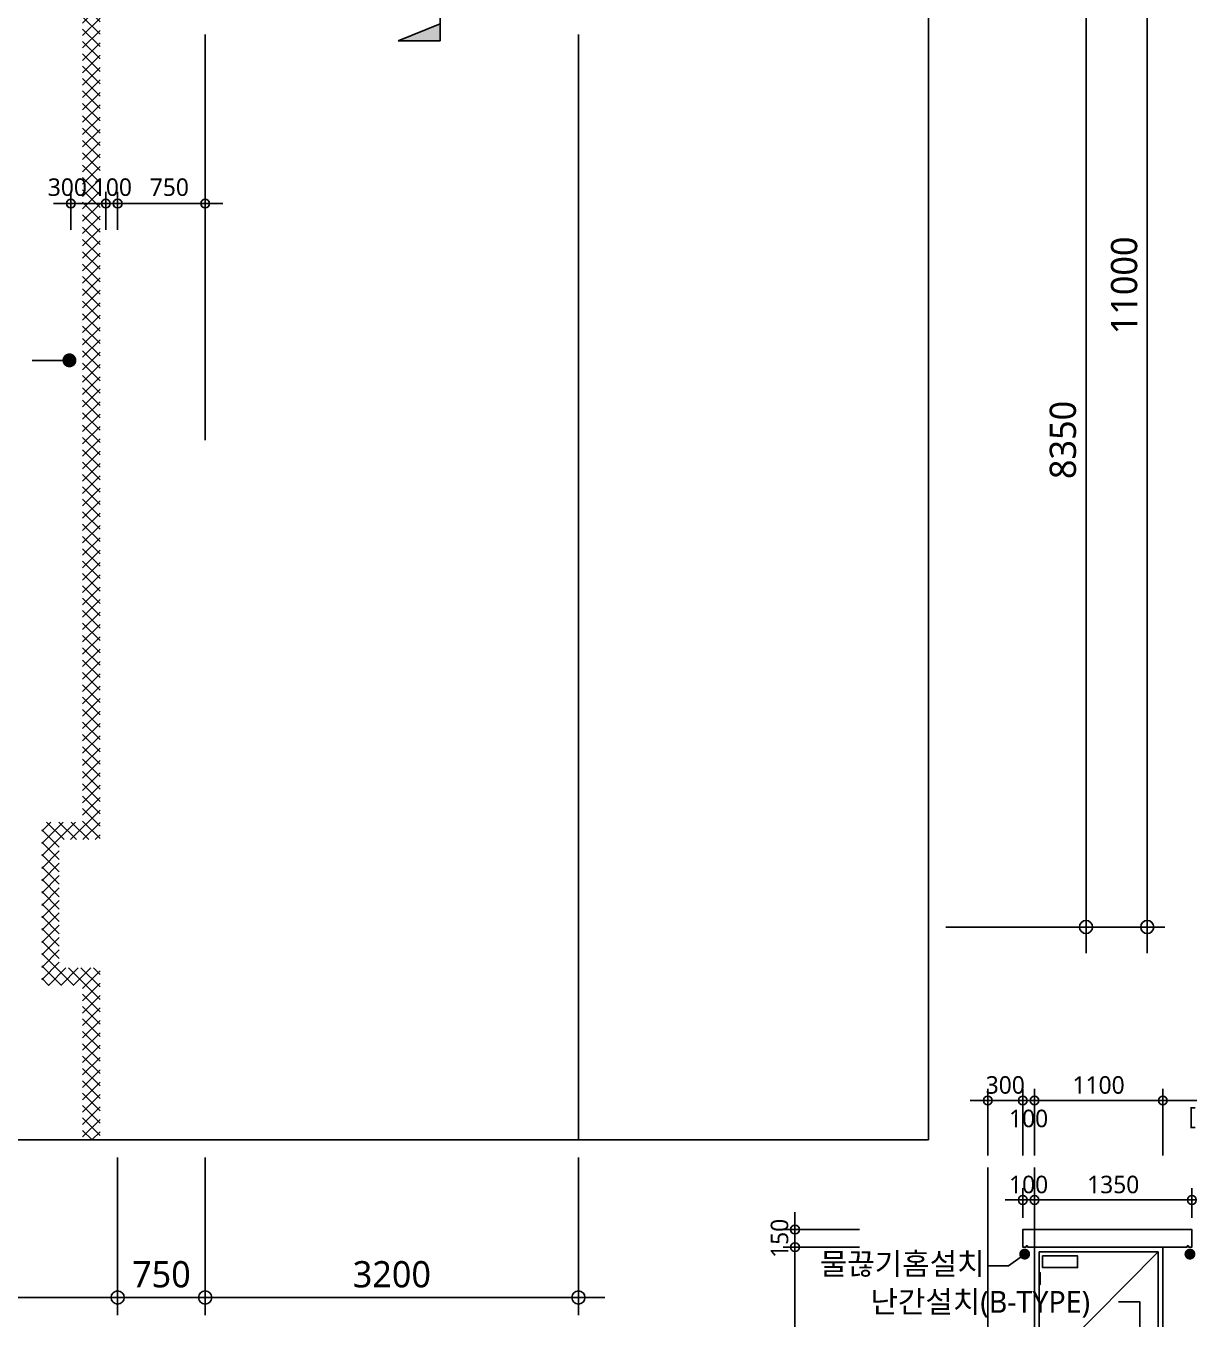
# Model space of a CAD drawing. Header units: millimetres. Extents: x -65167 to 413267, y -17142 to 66587.
# Drawn here: x 17676 to 27646, y 4827 to 15912 of the extents above; entities that cross this region are included whole.
import ezdxf
from ezdxf.enums import TextEntityAlignment as Align

# ---------------------------------------------------------------- set-up
doc = ezdxf.new("R2010")
doc.units = ezdxf.units.MM
doc.header["$LTSCALE"] = 75
doc.header["$MEASUREMENT"] = 0
doc.header["$PDSIZE"] = -10
for name, pattern in [('-HID', [2.5, 1.5, -1]), ('CEN', [62, 60, -1, 0, -1]), ('CENTER', [2, 1.25, -0.25, 0.25, -0.25])]:
    doc.linetypes.add(name, pattern=pattern)
doc.layers.get('0').update_dxf_attribs({"linetype": 'CONTINUOUS'})
doc.layers.get('Defpoints').update_dxf_attribs({"color": 171, "linetype": 'CONTINUOUS'})
for name, color, linetype in [('CEN', 1, 'CEN'), ('CEN(ST)', 1, 'CENTER'), ('center(창호)', 1, 'CEN'), ('CON', 2, 'CONTINUOUS'), ('DOOR', 4, 'CONTINUOUS'), ('DOOR-ELE', 252, 'CONTINUOUS'), ('HAT 253', 253, 'CONTINUOUS'), ('LED', 7, 'CONTINUOUS'), ('NDIM', 7, 'CONTINUOUS'), ('OPEN', 1, '-HID'), ('SYM', 7, 'CONTINUOUS'), ('TEXT(노트)', 7, 'CONTINUOUS'), ('WIPEOUT', 7, 'CONTINUOUS')]:
    doc.layers.add(name, color=color, linetype=linetype)
doc.styles.add('CGS', font='cgse', dxfattribs={"bigfont": 'cgs'})
doc.styles.add('나눔바른고딕', font='NanumBarunGothic.ttf')
doc.dimstyles.new('NDIM 1200', dxfattribs={"dimscale": 75, "dimtxt": 3, "dimasz": 1, "dimexe": 2, "dimexo": 2, "dimgap": 1, "dimtad": 1, "dimdec": 0, "dimdsep": 46, "dimtxsty": 'CGS', "dimblk": 'DOT0', "dimcen": 1, "dimdle": 8, "dimclrd": 256, "dimclre": 256, "dimclrt": 256, "dimadec": 0, "dimazin": 0, "dimtfac": 1, "dimtdec": 0, "dimtix": 1, "dimtmove": 2, "dimatfit": 3, "dimldrblk": 'DOT0', "dimfxl": 1, "dimtolj": 1, "dimtzin": 0, "dimlwd": -1, "dimlwe": -1, "dimarcsym": 0})

# ---------------------------------------------------------------- blocks, each defined once
blk = doc.blocks.new('DOT0')
blk.add_line((-3, 0), (3, 0))
at = {"color": 6}
blk.add_circle((0, 0), 0.75, dxfattribs=at)
blk = doc.blocks.new('*D139')
at = {"layer": 'Defpoints', "color": 0, "ltscale": 0.4, "transparency": 16777216}
for p in [(18463, 6362), (19213, 6362), (19213, 5012)]:
    blk.add_point(p, dxfattribs=at)
at = {"layer": 'NDIM', "ltscale": 0.4, "transparency": 16777216}
for p, q in [((18463, 6212), (18463, 4862)), ((19213, 6212), (19213, 4862)), ((18538, 5012), (19138, 5012))]:
    blk.add_line(p, q, dxfattribs=at)
at = {"layer": 'NDIM', "ltscale": 0.4, "transparency": 16777216, "xscale": 75, "yscale": 75, "zscale": 75, "rotation": 180}
blk.add_blockref('DOT0', (18463, 5012), dxfattribs=at)
at = {"layer": 'NDIM', "ltscale": 0.4, "transparency": 16777216, "xscale": 75, "yscale": 75, "zscale": 75}
blk.add_blockref('DOT0', (19213, 5012), dxfattribs=at)
at = {"layer": 'NDIM', "ltscale": 0.4, "transparency": 16777216, "insert": (18838, 5210), "char_height": 225, "attachment_point": 5, "style": '나눔바른고딕'}
blk.add_mtext('\\A1;750', dxfattribs=at)
blk = doc.blocks.new('*D140')
at = {"layer": 'Defpoints', "color": 0, "ltscale": 0.4, "transparency": 16777216}
for p in [(19213, 6362), (22412, 6362), (22412, 5012)]:
    blk.add_point(p, dxfattribs=at)
at = {"layer": 'NDIM', "ltscale": 0.4, "transparency": 16777216}
for p, q in [((19213, 6212), (19213, 4862)), ((22412, 6212), (22412, 4862)), ((19288, 5012), (22337, 5012))]:
    blk.add_line(p, q, dxfattribs=at)
at = {"layer": 'NDIM', "ltscale": 0.4, "transparency": 16777216, "xscale": 75, "yscale": 75, "zscale": 75, "rotation": 180}
blk.add_blockref('DOT0', (19213, 5012), dxfattribs=at)
at = {"layer": 'NDIM', "ltscale": 0.4, "transparency": 16777216, "xscale": 75, "yscale": 75, "zscale": 75}
blk.add_blockref('DOT0', (22412, 5012), dxfattribs=at)
at = {"layer": 'NDIM', "ltscale": 0.4, "transparency": 16777216, "insert": (20813, 5210), "char_height": 225, "attachment_point": 5, "style": '나눔바른고딕'}
blk.add_mtext('\\A1;3200', dxfattribs=at)
blk = doc.blocks.new('A$C1AFB1B41')
at = {"layer": 'SYM'}
blk.add_hatch(color=256, dxfattribs=at).paths.add_polyline_path([(2000, 500), (1800, 0), (2000, 0)])
for p, q in [((2000, 500), (1800, 0)), ((2000, 0), (2000, 500)), ((0, 0), (250, 0)), ((500, 0), (2000, 0))]:
    blk.add_line(p, q, dxfattribs=at)
blk = doc.blocks.new('SDFEW')
at = {"layer": 'SYM'}
h = blk.add_hatch(color=256, dxfattribs=at)
h.paths.add_polyline_path([(-50, -3422), (375, -3846, -0.414214), (375, -2997)])
h.paths.add_polyline_path([(375, -3846), (799, -4270), (799, -4022, -0.198912)])
h.paths.add_polyline_path([(375, -2997, -0.198912), (799, -2822), (799, -2573)])
at = {"layer": 'Defpoints'}
blk.add_line((799, -1022), (799, 12533), dxfattribs=at)
at = {"layer": 'SYM'}
for p, q in [((799, -1322), (799, -1022)), ((799, -2822), (799, -1622)), ((799, -2573), (-50, -3422)), ((799, -4022), (799, -2822)), ((799, -4270), (-50, -3422)), ((799, -4270), (799, -4022))]:
    blk.add_line(p, q, dxfattribs=at)
blk.add_arc((799, -3422), 600, 90, 89.5643, dxfattribs=at)
at = {"layer": 'SYM', "xscale": 0.7200000000000014, "yscale": 0.7200000000000014, "zscale": 0.7200000000000014, "rotation": 90}
blk.add_blockref('A$C1AFB1B41', (799, 12533), dxfattribs=at)
blk = doc.blocks.new('*D438')
at = {"layer": 'Defpoints', "color": 0, "ltscale": 0.4, "transparency": 16777216}
for p in [(14088, 6362), (18463, 6362), (14088, 5012)]:
    blk.add_point(p, dxfattribs=at)
at = {"layer": 'NDIM', "ltscale": 0.4, "transparency": 16777216}
for p, q in [((14088, 6212), (14088, 4862)), ((18463, 6212), (18463, 4862)), ((18388, 5012), (14163, 5012))]:
    blk.add_line(p, q, dxfattribs=at)
at = {"layer": 'NDIM', "ltscale": 0.4, "transparency": 16777216, "xscale": 75, "yscale": 75, "zscale": 75, "rotation": 180}
blk.add_blockref('DOT0', (14088, 5012), dxfattribs=at)
at = {"layer": 'NDIM', "ltscale": 0.4, "transparency": 16777216, "xscale": 75, "yscale": 75, "zscale": 75}
blk.add_blockref('DOT0', (18463, 5012), dxfattribs=at)
at = {"layer": 'NDIM', "ltscale": 0.4, "transparency": 16777216, "insert": (16275, 5209), "char_height": 225, "attachment_point": 5, "style": '나눔바른고딕'}
blk.add_mtext('\\A1;4375', dxfattribs=at)
blk = doc.blocks.new('*D543')
at = {"layer": 'Defpoints', "color": 0, "ltscale": 0.4, "transparency": 16777216}
for p in [(19213, 14389), (18463, 14064), (19213, 14064)]:
    blk.add_point(p, dxfattribs=at)
at = {"layer": 'NDIM', "ltscale": 0.4, "transparency": 16777216}
for p, q in [((18463, 14164), (18463, 14489)), ((19213, 14164), (19213, 14489)), ((18513, 14389), (19163, 14389))]:
    blk.add_line(p, q, dxfattribs=at)
at = {"layer": 'NDIM', "ltscale": 0.4, "transparency": 16777216, "xscale": 50, "yscale": 50, "zscale": 50, "rotation": 180}
blk.add_blockref('DOT0', (18463, 14389), dxfattribs=at)
at = {"layer": 'NDIM', "ltscale": 0.4, "transparency": 16777216, "xscale": 50, "yscale": 50, "zscale": 50}
blk.add_blockref('DOT0', (19213, 14389), dxfattribs=at)
at = {"layer": 'NDIM', "ltscale": 0.4, "transparency": 16777216, "insert": (18906, 14529), "char_height": 150, "attachment_point": 5, "style": '나눔바른고딕'}
blk.add_mtext('\\A1;750', dxfattribs=at)
blk = doc.blocks.new('*D544')
at = {"layer": 'Defpoints', "color": 0, "ltscale": 0.4, "transparency": 16777216}
for p in [(18362, 14389), (18362, 14064), (18463, 14064)]:
    blk.add_point(p, dxfattribs=at)
at = {"layer": 'NDIM', "ltscale": 0.4, "transparency": 16777216}
for p, q in [((18362, 14164), (18362, 14489)), ((18463, 14164), (18463, 14489)), ((18312, 14389), (18262, 14389)), ((18463, 14389), (18362, 14389)), ((18513, 14389), (18563, 14389))]:
    blk.add_line(p, q, dxfattribs=at)
at = {"layer": 'NDIM', "ltscale": 0.4, "transparency": 16777216, "xscale": 50, "yscale": 50, "zscale": 50}
blk.add_blockref('DOT0', (18362, 14389), dxfattribs=at)
at = {"layer": 'NDIM', "ltscale": 0.4, "transparency": 16777216, "xscale": 50, "yscale": 50, "zscale": 50, "rotation": 180}
blk.add_blockref('DOT0', (18463, 14389), dxfattribs=at)
at = {"layer": 'NDIM', "ltscale": 0.4, "transparency": 16777216, "insert": (18418, 14529), "char_height": 150, "attachment_point": 5, "style": '나눔바른고딕'}
blk.add_mtext('\\A1;100', dxfattribs=at)
blk = doc.blocks.new('_Dot')
at = {"color": 0, "linetype": 'ByBlock', "lineweight": -2}
blk.add_line((-0.5, 0), (-1, 0), dxfattribs=at)
at = {"color": 0, "linetype": 'ByBlock', "const_width": 0.5}
blk.add_lwpolyline([(-0.25, 0, 1), (0.25, 0, 1)], format="xyb", close=True, dxfattribs=at)
blk = doc.blocks.new('*D555')
at = {"layer": 'Defpoints', "color": 0, "ltscale": 0.4, "transparency": 16777216}
for p in [(25412, 19188), (27287, 19188), (25412, 8188)]:
    blk.add_point(p, dxfattribs=at)
at = {"layer": 'NDIM', "ltscale": 0.4, "transparency": 16777216}
for p, q in [((25562, 19188), (27437, 19188)), ((27287, 8263), (27287, 19113)), ((25562, 8188), (27437, 8188))]:
    blk.add_line(p, q, dxfattribs=at)
at = {"layer": 'NDIM', "ltscale": 0.4, "transparency": 16777216, "xscale": 75, "yscale": 75, "zscale": 75}
for p, rotation in [((27287, 19188), 90), ((27287, 8188), 270)]:
    blk.add_blockref('DOT0', p, dxfattribs=dict(at, rotation=rotation))
at = {"layer": 'NDIM', "ltscale": 0.4, "transparency": 16777216, "insert": (27090, 13688), "char_height": 225, "attachment_point": 5, "rotation": 90, "style": '나눔바른고딕'}
blk.add_mtext('\\A1;11000', dxfattribs=at)
blk = doc.blocks.new('*D556')
at = {"layer": 'Defpoints', "color": 0, "ltscale": 0.4, "transparency": 16777216}
for p in [(25412, 16537), (25412, 8188), (26762, 8188)]:
    blk.add_point(p, dxfattribs=at)
at = {"layer": 'NDIM', "ltscale": 0.4, "transparency": 16777216}
for p, q in [((25562, 16537), (26912, 16537)), ((26762, 16462), (26762, 8263)), ((25562, 8188), (26912, 8188))]:
    blk.add_line(p, q, dxfattribs=at)
at = {"layer": 'NDIM', "ltscale": 0.4, "transparency": 16777216, "xscale": 75, "yscale": 75, "zscale": 75}
for p, rotation in [((26762, 16537), 90), ((26762, 8188), 270)]:
    blk.add_blockref('DOT0', p, dxfattribs=dict(at, rotation=rotation))
at = {"layer": 'NDIM', "ltscale": 0.4, "transparency": 16777216, "insert": (26565, 12363), "char_height": 225, "attachment_point": 5, "rotation": 90, "style": '나눔바른고딕'}
blk.add_mtext('\\A1;8350', dxfattribs=at)
blk = doc.blocks.new('*D1477')
at = {"layer": 'Defpoints', "color": 0, "ltscale": 0.4, "transparency": 16777216}
for p in [(18062, 14389), (18062, 14064), (18362, 14064)]:
    blk.add_point(p, dxfattribs=at)
at = {"layer": 'NDIM', "ltscale": 0.4, "transparency": 16777216}
for p, q in [((18062, 14164), (18062, 14489)), ((18362, 14164), (18362, 14489)), ((18312, 14389), (18112, 14389))]:
    blk.add_line(p, q, dxfattribs=at)
at = {"layer": 'NDIM', "ltscale": 0.4, "transparency": 16777216, "xscale": 50, "yscale": 50, "zscale": 50, "rotation": 180}
blk.add_blockref('DOT0', (18062, 14389), dxfattribs=at)
at = {"layer": 'NDIM', "ltscale": 0.4, "transparency": 16777216, "xscale": 50, "yscale": 50, "zscale": 50}
blk.add_blockref('DOT0', (18362, 14389), dxfattribs=at)
at = {"layer": 'NDIM', "ltscale": 0.4, "transparency": 16777216, "insert": (18032, 14529), "char_height": 150, "attachment_point": 5, "style": '나눔바른고딕'}
blk.add_mtext('\\A1;300', dxfattribs=at)
blk = doc.blocks.new('A$C796d04ea')
blk.add_wipeout([(1000, 2100), (1000, 0), (-100, 0), (-100, 2100)])
blk.add_wipeout([(-100, 2100), (1000, 2100), (1000, 0), (-100, 0)]).dxf.layer = 'WIPEOUT'
at = {"layer": 'center(창호)'}
for p, q in [((-20, 900), (70, 900)), ((25, 945), (25, 855))]:
    blk.add_line(p, q, dxfattribs=at)
at = {"layer": 'DOOR', "ltscale": 1000}
for p, q in [((-100, 2100), (-100, 0)), ((1000, 2100), (-100, 2100)), ((-60, 2060), (-60, 0)), ((960, 2060), (-60, 2060)), ((960, 2060), (960, 0)), ((1000, 2100), (1000, 0)), ((-60, 40), (960, 40)), ((-100, 0), (1000, 0))]:
    blk.add_line(p, q, dxfattribs=at)
blk.add_circle((25, 900), 30, dxfattribs=at)
at = {"layer": 'DOOR-ELE', "ltscale": 1000}
for p, q in [((51, 915), (200, 915)), ((150, 915), (150, 885)), ((200, 915), (200, 885)), ((51, 885), (200, 885))]:
    blk.add_line(p, q, dxfattribs=at)
for points in [[(930, 2025), (630, 2025), (630, 1925), (930, 1925)], [(960, 1780), (950, 1780), (950, 1880), (960, 1880)], [(960, 200), (950, 200), (950, 300), (960, 300)]]:
    blk.add_lwpolyline(points, close=True, dxfattribs=at)
at = {"layer": 'OPEN', "ltscale": 700}
for p, q in [((-60, 2060), (960, 1030)), ((960, 1030), (-60, 40))]:
    blk.add_line(p, q, dxfattribs=at)
blk = doc.blocks.new('*D1491')
at = {"layer": 'Defpoints', "color": 0, "ltscale": 0.4, "transparency": 16777216}
for p in [(27420, 6701), (27420, 6128), (28670, 6128)]:
    blk.add_point(p, dxfattribs=at)
at = {"layer": 'NDIM', "ltscale": 0.4, "transparency": 16777216}
for p, q in [((27420, 6228), (27420, 6801)), ((28670, 6228), (28670, 6801)), ((28620, 6701), (27470, 6701))]:
    blk.add_line(p, q, dxfattribs=at)
at = {"layer": 'NDIM', "ltscale": 0.4, "transparency": 16777216, "xscale": 50, "yscale": 50, "zscale": 50, "rotation": 180}
blk.add_blockref('DOT0', (27420, 6701), dxfattribs=at)
at = {"layer": 'NDIM', "ltscale": 0.4, "transparency": 16777216, "xscale": 50, "yscale": 50, "zscale": 50}
blk.add_blockref('DOT0', (28670, 6701), dxfattribs=at)
at = {"layer": 'NDIM', "ltscale": 0.4, "transparency": 16777216, "char_height": 150, "attachment_point": 5, "style": '나눔바른고딕'}
for s, insert in [('\\A1;1250', (28045, 6833)), ('\\A1;[250X5R]', (28045, 6554))]:
    blk.add_mtext(s, dxfattribs=dict(at, insert=insert))
blk = doc.blocks.new('*D1492')
at = {"layer": 'Defpoints', "color": 0, "ltscale": 0.4, "transparency": 16777216}
for p in [(26320, 6701), (26320, 6128), (27420, 6128)]:
    blk.add_point(p, dxfattribs=at)
at = {"layer": 'NDIM', "ltscale": 0.4, "transparency": 16777216}
for p, q in [((26320, 6228), (26320, 6801)), ((27420, 6228), (27420, 6801)), ((27370, 6701), (26370, 6701))]:
    blk.add_line(p, q, dxfattribs=at)
at = {"layer": 'NDIM', "ltscale": 0.4, "transparency": 16777216, "xscale": 50, "yscale": 50, "zscale": 50, "rotation": 180}
blk.add_blockref('DOT0', (26320, 6701), dxfattribs=at)
at = {"layer": 'NDIM', "ltscale": 0.4, "transparency": 16777216, "xscale": 50, "yscale": 50, "zscale": 50}
blk.add_blockref('DOT0', (27420, 6701), dxfattribs=at)
at = {"layer": 'NDIM', "ltscale": 0.4, "transparency": 16777216, "insert": (26870, 6833), "char_height": 150, "attachment_point": 5, "style": '나눔바른고딕'}
blk.add_mtext('\\A1;1100', dxfattribs=at)
blk = doc.blocks.new('*D1495')
at = {"layer": 'Defpoints', "color": 0, "ltscale": 0.4, "transparency": 16777216}
for p in [(26220, 6701), (25920, 6128), (26220, 6128)]:
    blk.add_point(p, dxfattribs=at)
at = {"layer": 'NDIM', "ltscale": 0.4, "transparency": 16777216}
for p, q in [((25920, 6228), (25920, 6801)), ((26220, 6228), (26220, 6801)), ((25870, 6701), (25820, 6701)), ((25920, 6701), (26220, 6701)), ((26270, 6701), (26320, 6701))]:
    blk.add_line(p, q, dxfattribs=at)
at = {"layer": 'NDIM', "ltscale": 0.4, "transparency": 16777216, "xscale": 50, "yscale": 50, "zscale": 50}
blk.add_blockref('DOT0', (25920, 6701), dxfattribs=at)
at = {"layer": 'NDIM', "ltscale": 0.4, "transparency": 16777216, "xscale": 50, "yscale": 50, "zscale": 50, "rotation": 180}
blk.add_blockref('DOT0', (26220, 6701), dxfattribs=at)
at = {"layer": 'NDIM', "ltscale": 0.4, "transparency": 16777216, "insert": (26070, 6833), "char_height": 150, "attachment_point": 5, "style": '나눔바른고딕'}
blk.add_mtext('\\A1;300', dxfattribs=at)
blk = doc.blocks.new('*D1488')
at = {"layer": 'Defpoints', "color": 0, "ltscale": 0.4, "transparency": 16777216}
for p in [(26320, 6701), (26220, 6128), (26320, 6128)]:
    blk.add_point(p, dxfattribs=at)
at = {"layer": 'NDIM', "ltscale": 0.4, "transparency": 16777216}
for p, q in [((26220, 6228), (26220, 6801)), ((26320, 6228), (26320, 6801)), ((26170, 6701), (26120, 6701)), ((26220, 6701), (26320, 6701)), ((26370, 6701), (26420, 6701))]:
    blk.add_line(p, q, dxfattribs=at)
at = {"layer": 'NDIM', "ltscale": 0.4, "transparency": 16777216, "xscale": 50, "yscale": 50, "zscale": 50}
blk.add_blockref('DOT0', (26220, 6701), dxfattribs=at)
at = {"layer": 'NDIM', "ltscale": 0.4, "transparency": 16777216, "xscale": 50, "yscale": 50, "zscale": 50, "rotation": 180}
blk.add_blockref('DOT0', (26320, 6701), dxfattribs=at)
at = {"layer": 'NDIM', "ltscale": 0.4, "transparency": 16777216, "insert": (26270, 6546), "char_height": 150, "attachment_point": 5, "style": '나눔바른고딕'}
blk.add_mtext('\\A1;100', dxfattribs=at)
blk = doc.blocks.new('*D1484')
at = {"layer": 'Defpoints', "color": 0, "ltscale": 0.4, "transparency": 16777216}
for p in [(24268, 5444), (24920, 5444), (24920, 3344)]:
    blk.add_point(p, dxfattribs=at)
at = {"layer": 'NDIM', "ltscale": 0.4, "transparency": 16777216}
for p, q in [((24820, 5444), (24168, 5444)), ((24268, 3394), (24268, 5394)), ((24820, 3344), (24168, 3344))]:
    blk.add_line(p, q, dxfattribs=at)
at = {"layer": 'NDIM', "ltscale": 0.4, "transparency": 16777216, "xscale": 50, "yscale": 50, "zscale": 50}
for p, rotation in [((24268, 5444), 90), ((24268, 3344), 270)]:
    blk.add_blockref('DOT0', p, dxfattribs=dict(at, rotation=rotation))
at = {"layer": 'NDIM', "ltscale": 0.4, "transparency": 16777216, "insert": (24136, 4394), "char_height": 150, "attachment_point": 5, "rotation": 90, "style": '나눔바른고딕'}
blk.add_mtext('\\A1;2100', dxfattribs=at)
blk = doc.blocks.new('*D1485')
at = {"layer": 'Defpoints', "color": 0, "ltscale": 0.4, "transparency": 16777216}
for p in [(24920, 5594), (24268, 5444), (24920, 5444)]:
    blk.add_point(p, dxfattribs=at)
at = {"layer": 'NDIM', "ltscale": 0.4, "transparency": 16777216}
for p, q in [((24268, 5644), (24268, 5694)), ((24820, 5594), (24168, 5594)), ((24268, 5594), (24268, 5444)), ((24820, 5444), (24168, 5444)), ((24268, 5394), (24268, 5344))]:
    blk.add_line(p, q, dxfattribs=at)
at = {"layer": 'NDIM', "ltscale": 0.4, "transparency": 16777216, "xscale": 50, "yscale": 50, "zscale": 50}
for p, rotation in [((24268, 5594), 270), ((24268, 5444), 90)]:
    blk.add_blockref('DOT0', p, dxfattribs=dict(at, rotation=rotation))
at = {"layer": 'NDIM', "ltscale": 0.4, "transparency": 16777216, "insert": (24136, 5519), "char_height": 150, "attachment_point": 5, "rotation": 90, "style": '나눔바른고딕'}
blk.add_mtext('\\A1;150', dxfattribs=at)
blk = doc.blocks.new('*D1502')
at = {"layer": 'Defpoints', "color": 0, "ltscale": 0.4, "transparency": 16777216}
for p in [(26320, 5848), (26320, 5594), (27670, 5594)]:
    blk.add_point(p, dxfattribs=at)
at = {"layer": 'NDIM', "ltscale": 0.4, "transparency": 16777216}
for p, q in [((26320, 5694), (26320, 5948)), ((27670, 5694), (27670, 5948)), ((27620, 5848), (26370, 5848))]:
    blk.add_line(p, q, dxfattribs=at)
at = {"layer": 'NDIM', "ltscale": 0.4, "transparency": 16777216, "xscale": 50, "yscale": 50, "zscale": 50, "rotation": 180}
blk.add_blockref('DOT0', (26320, 5848), dxfattribs=at)
at = {"layer": 'NDIM', "ltscale": 0.4, "transparency": 16777216, "xscale": 50, "yscale": 50, "zscale": 50}
blk.add_blockref('DOT0', (27670, 5848), dxfattribs=at)
at = {"layer": 'NDIM', "ltscale": 0.4, "transparency": 16777216, "insert": (26995, 5980), "char_height": 150, "attachment_point": 5, "style": '나눔바른고딕'}
blk.add_mtext('\\A1;1350', dxfattribs=at)
blk = doc.blocks.new('*D1503')
at = {"layer": 'Defpoints', "color": 0, "ltscale": 0.4, "transparency": 16777216}
for p in [(26320, 5848), (26220, 5594), (26320, 5594)]:
    blk.add_point(p, dxfattribs=at)
at = {"layer": 'NDIM', "ltscale": 0.4, "transparency": 16777216}
for p, q in [((26220, 5694), (26220, 5948)), ((26320, 5694), (26320, 5948)), ((26170, 5848), (26120, 5848)), ((26220, 5848), (26320, 5848)), ((26370, 5848), (26420, 5848))]:
    blk.add_line(p, q, dxfattribs=at)
at = {"layer": 'NDIM', "ltscale": 0.4, "transparency": 16777216, "xscale": 50, "yscale": 50, "zscale": 50}
blk.add_blockref('DOT0', (26220, 5848), dxfattribs=at)
at = {"layer": 'NDIM', "ltscale": 0.4, "transparency": 16777216, "xscale": 50, "yscale": 50, "zscale": 50, "rotation": 180}
blk.add_blockref('DOT0', (26320, 5848), dxfattribs=at)
at = {"layer": 'NDIM', "ltscale": 0.4, "transparency": 16777216, "insert": (26270, 5980), "char_height": 150, "attachment_point": 5, "style": '나눔바른고딕'}
blk.add_mtext('\\A1;100', dxfattribs=at)

msp = doc.modelspace()

# ---------------------------------------------------------------- hatches: boundary and pattern name
at = {"layer": 'HAT 253'}
h = msp.add_hatch(dxfattribs=at)
h.set_pattern_fill('ANSI37', color=256, scale=600)
h.paths.add_polyline_path([(18312.5, 18687.5), (18162.5, 18687.5), (18162.5, 9087.5), (17812.5, 9087.5), (17812.5, 7687.5), (18162.5, 7687.5), (18162.5, 6362.5), (18312.5, 6362.5), (18312.5, 7837.5), (17962.5, 7837.5), (17962.5, 8937.5), (18312.5, 8937.5)])

# ---------------------------------------------------------------- linework, layer by layer
at = {"ltscale": 10000}
msp.add_line((17729.3, 13045.3), (18049.8, 13045.3), dxfattribs=at)
at = {"layer": 'CEN'}
for p, q in [((25919.6, 6127.8), (25919.6, 1019.5)), ((26319.6, 6127.8), (26319.6, 1019.5))]:
    msp.add_line(p, q, dxfattribs=at)
at = {"layer": 'CEN(ST)', "ltscale": 10000}
for p, q in [((19212.5, 15837.5), (19212.5, 12362.5)), ((22412.5, 15837.5), (22412.5, 6362.5))]:
    msp.add_line(p, q, dxfattribs=at)
at = {"layer": 'CON', "ltscale": 1000}
for points in [[(26249.6, 5443.7), (26249.6, 5453.7), (26259.6, 5453.7), (26259.6, 5443.7)], [(27639.6, 5443.7), (27639.6, 5453.7), (27629.6, 5453.7), (27629.6, 5443.7)]]:
    msp.add_lwpolyline(points, dxfattribs=at)
at = {"layer": 'Defpoints', "ltscale": 10000}
msp.add_lwpolyline([(25412.5, 6362.5), (5212.5, 6362.5), (5212.5, 37837.5), (25412.5, 37837.5)], close=True, dxfattribs=at)
at = {"layer": 'LED'}
msp.add_lwpolyline([(26236.4, 5383.9), (26098.3, 5283.5), (25917, 5283.5)], dxfattribs=at)
at = {"layer": 'LED', "const_width": 46.9}
msp.add_lwpolyline([(27652.8, 5360.4, 1), (27652.8, 5407.3, 1)], format="xyb", close=True, dxfattribs=at)

# ---------------------------------------------------------------- block references
at = {"xscale": -1, "rotation": 180}
msp.add_blockref('SDFEW', (20428.4, 29758), dxfattribs=at)
at = {"layer": 'NDIM', "ltscale": 10000, "xscale": 120, "yscale": 120, "zscale": 120, "rotation": 359.9999999999981}
msp.add_blockref('_Dot', (18049.8, 13045.3), dxfattribs=at)

# ---------------------------------------------------------------- texts
at = {"layer": 'TEXT(노트)', "style": '나눔바른고딕'}
msp.add_text('물끊기홈설치', height=187.5, rotation=360, dxfattribs=at).set_placement((24480.8, 5301.7), align=Align.MIDDLE_LEFT)

# ---------------------------------------------------------------- dimensions: what is measured, and where the dimension line sits
at = {"layer": 'NDIM', "ltscale": 0.4}
for base, p1, p2, angle, override, picture, middle in [((27287.5, 19187.5), (25412.5, 8187.5), (25412.5, 19187.5), 90, {"dimtxsty": '나눔바른고딕'}, '*D555', (27090.3, 13687.5)), ((26762.5, 8187.5), (25412.5, 16537.5), (25412.5, 8187.5), 270, {"dimtxsty": '나눔바른고딕'}, '*D556', (26565.2, 12362.5)), ((26319.6, 6701.3), (27419.6, 6127.8), (26319.6, 6127.8), 180, {"dimscale": 50, "dimtxsty": '나눔바른고딕'}, '*D1492', (26869.6, 6832.8)), ((14087.5, 5012.5), (18462.5, 6362.5), (14087.5, 6362.5), 180, {"dimtxsty": '나눔바른고딕'}, '*D438', (16275, 5209.4)), ((26319.6, 5848.5), (26219.6, 5593.7), (26319.6, 5593.7), 0, {"dimscale": 50, "dimtxsty": '나눔바른고딕'}, '*D1503', (26269.6, 5979.9)), ((26319.6, 5848.5), (27669.6, 5593.7), (26319.6, 5593.7), 180, {"dimscale": 50, "dimtxsty": '나눔바른고딕'}, '*D1502', (26994.6, 5980)), ((24267.7, 5443.7), (24920.2, 5593.7), (24920.2, 5443.7), 270, {"dimscale": 50, "dimtxsty": '나눔바른고딕'}, '*D1485', (24136.3, 5518.7)), ((24267.7, 5443.7), (24920.2, 3343.7), (24920.2, 5443.7), 90, {"dimscale": 50, "dimtxsty": '나눔바른고딕'}, '*D1484', (24136.3, 4393.7))]:
    dim = msp.add_linear_dim(base=base, p1=p1, p2=p2, angle=angle, dimstyle='NDIM 1200', override=override, dxfattribs=at)
    dim.commit()
    dim.dimension.update_dxf_attribs({"geometry": picture, "text_midpoint": middle})
for base, p1, p2, picture, middle in [((18062.5, 14388.8), (18362.5, 14063.7), (18062.5, 14063.7), '*D1477', (18032.2, 14529.2)), ((18362.5, 14388.8), (18462.5, 14063.7), (18362.5, 14063.7), '*D544', (18418, 14529.2))]:
    dim = msp.add_linear_dim(base=base, p1=p1, p2=p2, angle=180, dimstyle='NDIM 1200', override={"dimscale": 50, "dimtxsty": '나눔바른고딕'}, dxfattribs=at)
    dim.commit()
    dim.dimension.update_dxf_attribs({"geometry": picture, "text_midpoint": middle, "dimtype": 160})
for base, p1, p2, picture, middle in [((19212.5, 14388.8), (18462.5, 14063.7), (19212.5, 14063.7), '*D543', (18906.4, 14529.2)), ((26319.6, 6701.3), (26219.6, 6127.8), (26319.6, 6127.8), '*D1488', (26269.6, 6546.4))]:
    dim = msp.add_linear_dim(base=base, p1=p1, p2=p2, dimstyle='NDIM 1200', override={"dimscale": 50, "dimtxsty": '나눔바른고딕'}, dxfattribs=at)
    dim.commit()
    dim.dimension.update_dxf_attribs({"geometry": picture, "text_midpoint": middle, "dimtype": 160})
for base, p1, p2, override, picture, middle in [((26219.6, 6701.3), (25919.6, 6127.8), (26219.6, 6127.8), {"dimscale": 50, "dimtxsty": '나눔바른고딕'}, '*D1495', (26069.6, 6832.9)), ((19212.5, 5012.5), (18462.5, 6362.5), (19212.5, 6362.5), {"dimtxsty": '나눔바른고딕'}, '*D139', (18837.5, 5209.7)), ((22412.5, 5012.5), (19212.5, 6362.5), (22412.5, 6362.5), {"dimtxsty": '나눔바른고딕'}, '*D140', (20812.5, 5209.8))]:
    dim = msp.add_linear_dim(base=base, p1=p1, p2=p2, dimstyle='NDIM 1200', override=override, dxfattribs=at)
    dim.commit()
    dim.dimension.update_dxf_attribs({"geometry": picture, "text_midpoint": middle})
dim = msp.add_linear_dim(base=(27419.6, 6701.3), p1=(28669.6, 6127.8), p2=(27419.6, 6127.8), angle=180, text='<>\\X[250X5R]', dimstyle='NDIM 1200', override={"dimscale": 50, "dimtxsty": '나눔바른고딕'}, dxfattribs=at)
dim.commit()
dim.dimension.update_dxf_attribs({"geometry": '*D1491', "text_midpoint": (28044.6, 6701.3)})

# ---------------------------------------------------------------- next in the draw order: block references
at = {"ltscale": 0.1, "xscale": -1}
msp.add_blockref('A$C796d04ea', (27319.6, 3343.7), dxfattribs=at)

# ---------------------------------------------------------------- next in the draw order: linework, layer by layer
at = {"layer": 'CON', "ltscale": 1000}
for points in [[(26249.6, 5443.7), (26219.6, 5443.7), (26219.6, 5593.7), (27669.6, 5593.7), (27669.6, 5443.7), (27639.6, 5443.7)], [(27629.6, 5443.7), (26259.6, 5443.7)]]:
    msp.add_lwpolyline(points, dxfattribs=at)
at = {"layer": 'LED', "const_width": 46.9}
msp.add_lwpolyline([(26236.4, 5360.4, -1), (26236.4, 5407.3, -1)], format="xyb", close=True, dxfattribs=at)
at = {"layer": 'LED'}
msp.add_lwpolyline([(27222.6, 4557.8), (27222.6, 4975), (27041.3, 4975)], dxfattribs=at)

# ---------------------------------------------------------------- next in the draw order: texts
at = {"layer": 'TEXT(노트)', "style": '나눔바른고딕'}
msp.add_text('난간설치(B-TYPE)', height=187.5, dxfattribs=at).set_placement((24914.7, 4975), align=Align.MIDDLE_LEFT)

doc.saveas('drawing.dxf')
